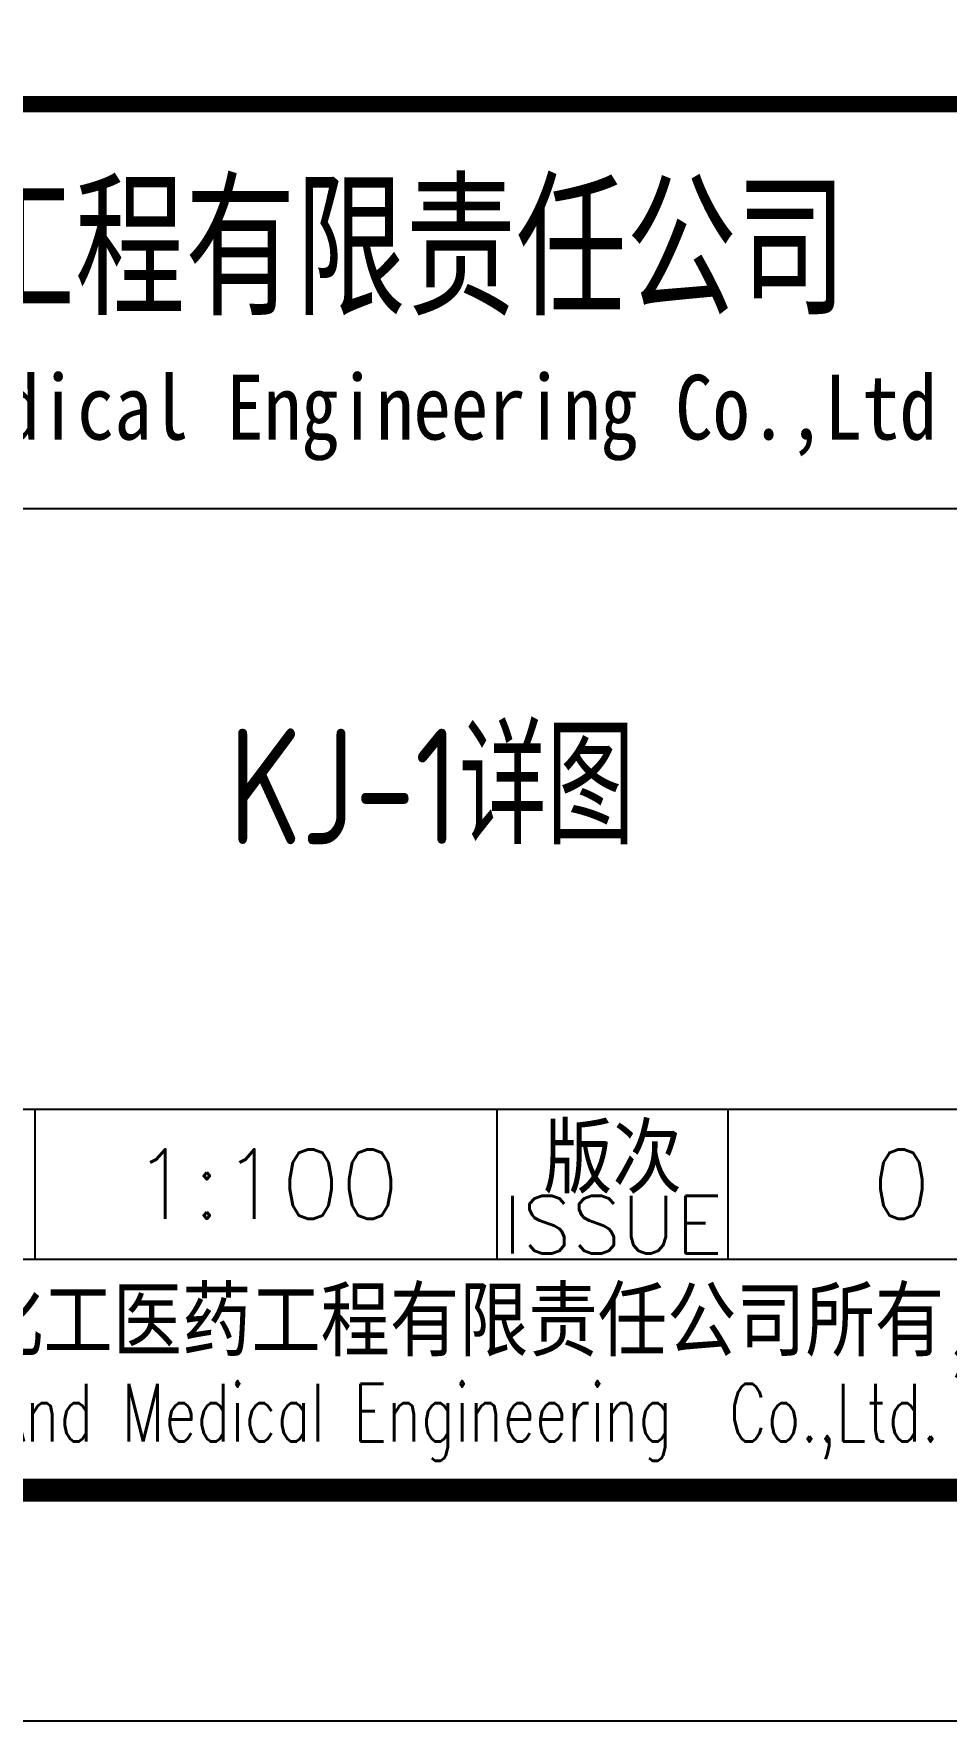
# Model space of a CAD drawing. Header units: millimetres. Extents: x 866561 to 877878, y 40199 to 44891.
# Drawn here: x 876758.9 to 876798.5, y 40208.1 to 40281.2 of the extents above; entities that cross this region are included whole.
import ezdxf
from ezdxf.enums import TextEntityAlignment as Align

# ---------------------------------------------------------------- set-up
doc = ezdxf.new("R2010")
doc.units = ezdxf.units.MM
doc.header["$LTSCALE"] = 1000
doc.header["$MEASUREMENT"] = 0
doc.layers.add('PUB_TEXT', color=7, linetype='Continuous')
doc.styles.add('ECEC_TQ', font='txt_l.shx', dxfattribs={"bigfont": 'hztxt_l.shx'})
doc.styles.add('ECEC_TQ_S', font='')
doc.styles.add('TS', font='tssdeng.shx', dxfattribs={"width": 0.8, "height": 2.5, "bigfont": 'tssdchn.shx'})
doc.styles.get('ECEC_TQ_S').set_extended_font_data('SimSun')

msp = doc.modelspace()

# ---------------------------------------------------------------- linework, layer by layer
for p, q in [((876694.003, 40260.639), (876804.003, 40260.639)), ((876749.003, 40234.639), (876874.003, 40234.639)), ((876759.003, 40228.139), (876759.003, 40234.639)), ((876779.003, 40228.139), (876779.003, 40234.639)), ((876789.003, 40228.139), (876789.003, 40234.639)), ((876694.003, 40228.139), (876874.003, 40228.139)), ((876694.003, 40218.139), (876874.003, 40218.139)), ((876884.003, 40208.139), (876043.003, 40208.139))]:
    msp.add_line(p, q)
at = {"color": 0, "const_width": 1}
msp.add_lwpolyline([(876874.003, 40218.139), (876068.003, 40218.139), (876068.003, 40792.139), (876874.003, 40792.139)], close=True, dxfattribs=at)
at = {"const_width": 0.7}
msp.add_lwpolyline([(876874.003, 40278.139), (876694.003, 40278.139)], dxfattribs=at)

# ---------------------------------------------------------------- texts
for s, height, style, width, p in [('安徽华东化工医药工程有限责任公司', 5, 'ECEC_TQ_S', 0.7, (876755.952, 40272.139)), ('Anhui Huadong Chemical & Medical Engineering Co.,Ltd', 2.8, 'ECEC_TQ_S', 0.85, (876755.952, 40264.639)), ('The proprietary right of this document belongs to Anhui Huadong Chemical And Medical Engineering  Co.,Ltd.  and any replication or transfer to the 3rd. side is forbidden without its permission. ', 2.5, 'ECEC_TQ', 0.72, (876784.003, 40221.139))]:
    msp.add_text(s, height=height, dxfattribs=dict(style=style, width=width)).set_placement(p, align=Align.MIDDLE)
at = {"style": 'ECEC_TQ'}
for s, height, p in [('版次', 3, (876784.003, 40232.639)), ('ISSUE', 2.5, (876784.003, 40229.639)), ('本文件专有权属安徽华东化工医药工程有限责任公司所有,未经许可不得复制或转让给第三方', 3, (876784.003, 40225.139))]:
    msp.add_text(s, height=height, dxfattribs=at).set_placement(p, align=Align.MIDDLE)
for tag, text, p in [('1:100', '1:100', (876769.003, 40231.389)), ('0', '0', (876796.503, 40231.389))]:
    msp.add_attdef(tag, text=text, height=3, dxfattribs=at).set_placement(p, align=Align.MIDDLE)
at = {"layer": 'PUB_TEXT', "style": 'TS', "width": 0.8}
msp.add_text('KJ-1详图', height=5, dxfattribs=at).set_placement((876776.169, 40248.871), align=Align.MIDDLE)

doc.saveas('drawing.dxf')
